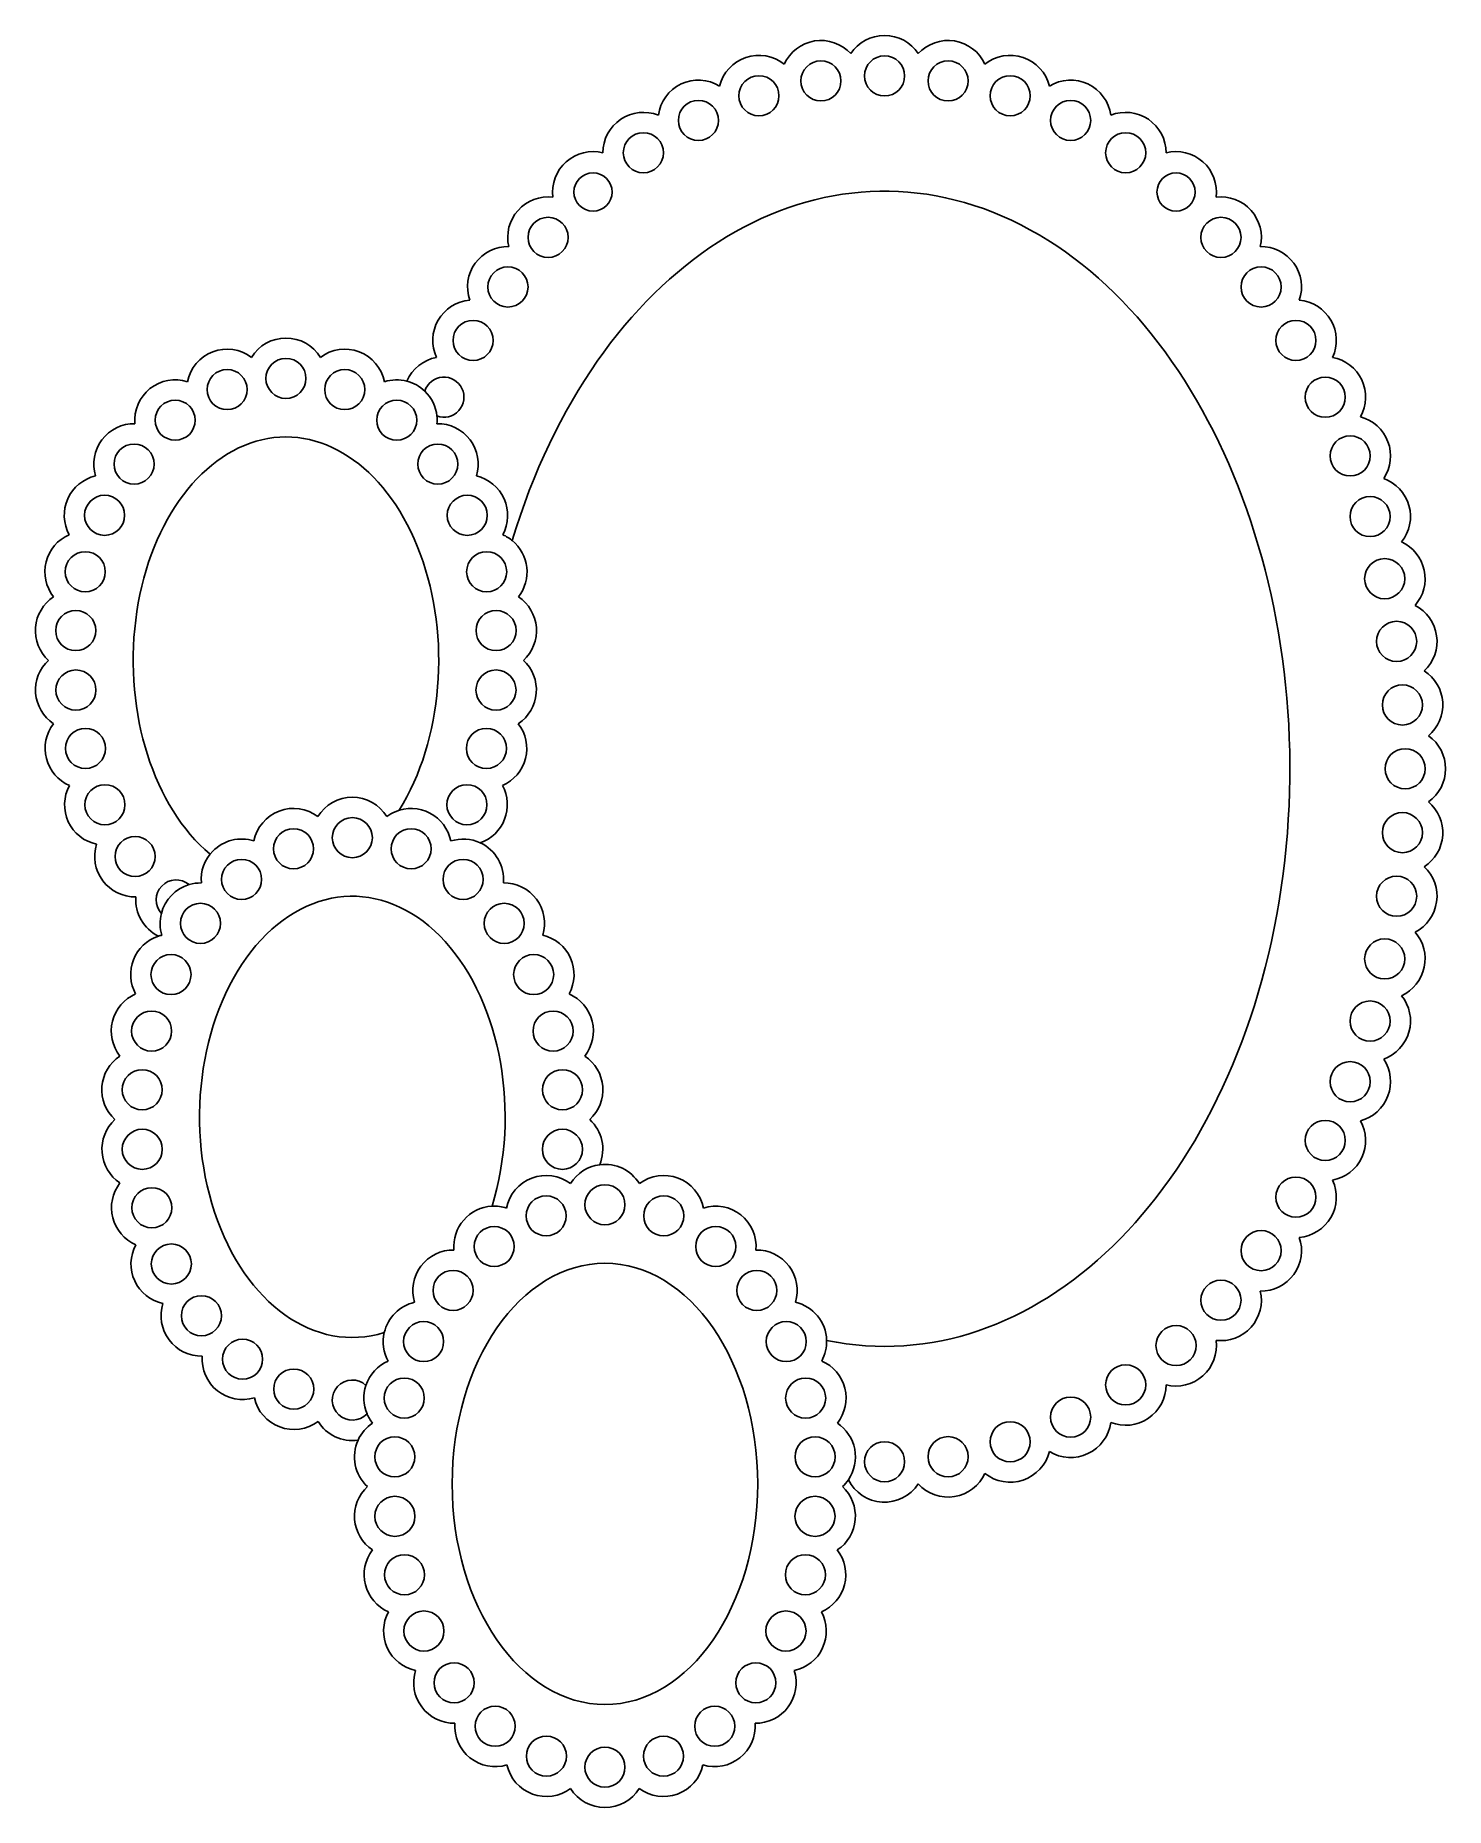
# Model space of a CAD drawing. Extents: x 95 to 193, y 105 to 228.
import ezdxf

# ---------------------------------------------------------------- set-up
doc = ezdxf.new("R2010")
doc.units = 0
doc.header["$LTSCALE"] = 0.010101
doc.layers.get('0').update_dxf_attribs({"linetype": 'CONTINUOUS'})

msp = doc.modelspace()

# ---------------------------------------------------------------- linework, layer by layer
for centre, radius in [((154.049003, 224.909718), 1.391613), ((145.334282, 223.528573), 1.391613), ((149.63756, 224.56001), 1.391613), ((158.460447, 224.56001), 1.391613), ((162.763725, 223.528573), 1.391613), ((141.140047, 221.817627), 1.391613), ((166.95796, 221.817627), 1.391613), ((137.322105, 219.57823), 1.391613), ((170.775902, 219.57823), 1.391613), ((133.828266, 216.856919), 1.323336), ((174.269741, 216.856919), 1.323336), ((130.713963, 213.712973), 1.391613), ((177.384044, 213.712973), 1.391613), ((127.928121, 210.274607), 1.391613), ((180.169886, 210.274607), 1.391613), ((125.513888, 206.565866), 1.391613), ((182.584119, 206.565866), 1.391613), ((112.530898, 203.932764), 1.39), ((108.451467, 203.162226), 1.39), ((116.610328, 203.162226), 1.39), ((184.613719, 202.633436), 1.391613), ((104.846657, 201.03788), 1.39), ((120.215139, 201.03788), 1.39), ((101.998495, 197.993246), 1.39), ((123.0633, 197.993246), 1.39), ((186.345734, 198.561164), 1.391613), ((99.953588, 194.44417), 1.39), ((125.108208, 194.44417), 1.39), ((187.727364, 194.357073), 1.391613), ((98.608888, 190.526891), 1.39), ((126.452908, 190.526891), 1.39), ((188.741102, 190.04945), 1.391613), ((97.954171, 186.454962), 1.39), ((127.107625, 186.454962), 1.39), ((189.568321, 185.702153), 1.391613), ((97.961215, 182.329291), 1.39), ((127.100581, 182.329291), 1.39), ((189.970163, 181.295136), 1.391613), ((98.62541, 178.278999), 1.39), ((126.436386, 178.278999), 1.39), ((190.161125, 176.868821), 1.391613), ((99.97627, 174.377879), 1.39), ((125.085526, 174.377879), 1.39), ((117.13597, 172.092976), 1.39), ((189.970163, 172.442505), 1.391613), ((102.065304, 170.787821), 1.39), ((113.05654, 171.322437), 1.39), ((121.215401, 171.322437), 1.39), ((109.451729, 169.198091), 1.39), ((124.820211, 169.198091), 1.39), ((189.568321, 168.035488), 1.391613), ((106.603568, 166.153457), 1.39), ((127.668373, 166.153457), 1.39), ((188.741102, 163.688191), 1.391613), ((104.55866, 162.604381), 1.39), ((129.71328, 162.604381), 1.39), ((103.21396, 158.687102), 1.39), ((131.05798, 158.687102), 1.39), ((187.727364, 159.380568), 1.391613), ((186.345734, 155.176477), 1.391613), ((102.559243, 154.615173), 1.39), ((131.712697, 154.615173), 1.39), ((184.613719, 151.104205), 1.391613), ((102.566287, 150.489502), 1.39), ((131.705653, 150.489502), 1.39), ((103.230483, 146.439211), 1.39), ((134.657429, 146.646154), 1.39), ((182.584119, 147.171775), 1.391613), ((130.577999, 145.875616), 1.39), ((138.736859, 145.875616), 1.39), ((126.973188, 143.75127), 1.39), ((142.34167, 143.75127), 1.39), ((104.581343, 142.53809), 1.39), ((180.169886, 143.463034), 1.391613), ((124.125027, 140.706636), 1.39), ((145.189832, 140.706636), 1.39), ((177.384044, 140.024668), 1.391613), ((106.670377, 138.948032), 1.39), ((122.080119, 137.15756), 1.39), ((147.234739, 137.15756), 1.39), ((174.269741, 136.880722), 1.391613), ((109.520779, 135.938443), 1.39), ((113.073318, 133.863856), 1.39), ((170.775902, 134.159411), 1.391613), ((120.735419, 133.240281), 1.39), ((148.579439, 133.240281), 1.39), ((166.95796, 131.920014), 1.391613), ((162.763725, 130.209068), 1.391613), ((120.080702, 129.168352), 1.39), ((149.234156, 129.168352), 1.39), ((158.460447, 129.177631), 1.391613), ((154.049003, 128.827924), 1.391613), ((120.087746, 125.042681), 1.39), ((149.227112, 125.042681), 1.39), ((120.751941, 120.992389), 1.39), ((148.562917, 120.992389), 1.39), ((122.102801, 117.091269), 1.39), ((147.212057, 117.091269), 1.39), ((124.191835, 113.501211), 1.39), ((145.123023, 113.501211), 1.39), ((127.042238, 110.491622), 1.39), ((142.27262, 110.491622), 1.39), ((130.594777, 108.417035), 1.39), ((138.720081, 108.417035), 1.39), ((134.657429, 107.652951), 1.39)]:
    msp.add_circle(centre, radius)
for centre, radius, start, end in [((149.63756, 224.56001), 2.802394, 42.388655, 155.620598), ((154.049003, 224.909718), 2.802394, 33.323609, 146.676391), ((158.460447, 224.56001), 2.802394, 24.379402, 137.611345), ((145.334282, 223.528573), 2.802394, 51.336881, 166.112269), ((162.763725, 223.528573), 2.802394, 13.887731, 128.663119), ((141.140047, 221.817627), 2.802394, 58.271571, 172.553342), ((166.95796, 221.817627), 2.802394, 7.446658, 121.728429), ((137.322105, 219.57823), 2.802394, 68.233787, 180.113666), ((170.775902, 219.57823), 2.802394, 359.886334, 111.766213), ((133.828266, 216.856919), 2.802394, 75.715563, 187.415538), ((174.269741, 216.856919), 2.802394, 352.584462, 104.284437), ((130.713963, 213.712973), 2.802394, 83.127238, 193.128979), ((177.384044, 213.712973), 2.802394, 346.871021, 96.872762), ((127.928121, 210.274607), 2.802394, 88.840679, 199.081726), ((180.169886, 210.274607), 2.802394, 340.918274, 91.159321), ((125.513888, 206.565866), 2.802394, 94.793425, 204.845053), ((182.584119, 206.565866), 2.802394, 335.154947, 85.206575), ((112.530898, 203.932764), 2.8, 31.457168, 148.542832), ((108.451467, 203.162226), 2.8, 52.84963, 168.857731), ((116.610328, 203.162226), 2.8, 11.142269, 127.15037), ((123.484288, 202.633436), 2.802394, 100.556753, 156.534275), ((184.613719, 202.633436), 2.802394, 330.896828, 79.443247), ((123.484288, 202.633436), 1.391613, 249.633947, 162.396809), ((104.846657, 201.03788), 2.8, 72.164688, 185.025017), ((120.215139, 201.03788), 2.8, 75.553823, 107.835312), ((120.215139, 201.03788), 2.8, 46.066635, 75.553823), ((120.215139, 201.03788), 2.8, 5.964121, 46.066635), ((101.998495, 197.993246), 2.8, 88.794185, 197.057274), ((120.215139, 201.03788), 2.8, 354.974983, 5.964121), ((123.0633, 197.993246), 2.8, 342.942726, 91.205815), ((186.345734, 198.561164), 2.802394, 326.048408, 75.185128), ((99.953588, 194.44417), 2.8, 103.043334, 208.749722), ((125.108208, 194.44417), 2.8, 331.250278, 76.956666), ((187.727364, 194.357073), 2.802394, 321.098632, 70.336708), ((98.608888, 190.526891), 2.8, 113.358257, 218.297226), ((126.452908, 190.526891), 2.8, 49.81488, 66.641743), ((126.452908, 190.526891), 2.8, 321.702774, 50.711786), ((188.741102, 190.04945), 2.802394, 318.6295, 65.386932), ((97.954171, 186.454962), 2.8, 123.434182, 227.551262), ((127.107625, 186.454962), 2.8, 312.448738, 56.565818), ((189.568321, 185.702153), 2.802394, 313.065795, 62.9178), ((97.961215, 182.329291), 2.8, 132.644392, 236.445201), ((127.100581, 182.329291), 2.8, 303.554799, 47.355608), ((189.970163, 181.295136), 2.802394, 310.240618, 57.354095), ((98.62541, 178.278999), 2.8, 142.180553, 246.59411), ((126.436386, 178.278999), 2.8, 293.40589, 37.819447), ((190.161125, 176.868821), 2.802394, 305.299922, 54.700078), ((99.97627, 174.377879), 2.8, 151.605258, 258.072873), ((125.085526, 174.377879), 2.8, 289.221665, 28.394742), ((117.13597, 172.092976), 2.8, 31.457168, 148.542832), ((189.970163, 172.442505), 2.802394, 302.645905, 49.759382), ((113.05654, 171.322437), 2.8, 52.84963, 168.857731), ((121.215401, 171.322437), 2.8, 113.471984, 127.15037), ((121.215401, 171.322437), 2.8, 11.142269, 113.471984), ((102.065304, 170.787821), 2.8, 162.316881, 271.193135), ((109.451729, 169.198091), 2.8, 135.465107, 185.025017), ((109.451729, 169.198091), 2.8, 72.164688, 135.465107), ((124.820211, 169.198091), 2.8, 64.913962, 107.835312), ((124.820211, 169.198091), 2.8, 354.974983, 64.913962), ((189.568321, 168.035488), 2.802394, 297.0822, 46.934205), ((104.915707, 167.778232), 1.39, 49.780737, 222.401305), ((106.603568, 166.153457), 2.8, 106.394919, 165.787122), ((106.603568, 166.153457), 2.8, 88.794185, 106.394919), ((127.668373, 166.153457), 2.8, 342.942726, 91.205815), ((104.915707, 167.778232), 2.8, 175.694758, 243.886984), ((106.603568, 166.153457), 2.8, 165.787122, 197.057274), ((104.55866, 162.604381), 2.8, 108.21759, 208.749722), ((104.55866, 162.604381), 2.8, 103.043334, 108.21759), ((129.71328, 162.604381), 2.8, 331.250278, 76.956666), ((188.741102, 163.688191), 2.802394, 294.613068, 41.3705), ((103.21396, 158.687102), 2.8, 113.358257, 218.297226), ((131.05798, 158.687102), 2.8, 321.702774, 66.641743), ((187.727364, 159.380568), 2.802394, 289.663292, 38.901368), ((102.559243, 154.615173), 2.8, 123.434182, 227.551262), ((131.712697, 154.615173), 2.8, 312.448738, 56.565818), ((186.345734, 155.176477), 2.802394, 284.814872, 33.951592), ((102.566287, 150.489502), 2.8, 132.644392, 236.445201), ((131.705653, 150.489502), 2.8, 337.600309, 47.355608), ((184.613719, 151.104205), 2.802394, 280.556753, 29.103172), ((130.577999, 145.875616), 2.8, 52.84963, 168.857731), ((134.657429, 146.646154), 2.8, 97.449803, 148.542832), ((134.657429, 146.646154), 2.8, 31.457168, 97.449803), ((138.736859, 145.875616), 2.8, 11.142269, 127.15037), ((103.230483, 146.439211), 2.8, 142.180553, 246.59411), ((182.584119, 147.171775), 2.802394, 274.793425, 24.845053), ((126.973188, 143.75127), 2.8, 93.094815, 185.025017), ((126.973188, 143.75127), 2.8, 72.164688, 93.094815), ((142.34167, 143.75127), 2.8, 354.974983, 107.835312), ((104.581343, 142.53809), 2.8, 151.605258, 258.072873), ((180.169886, 143.463034), 2.802394, 268.840679, 19.081726), ((124.125027, 140.706636), 2.8, 88.794185, 197.057274), ((145.189832, 140.706636), 2.8, 342.942726, 91.205815), ((177.384044, 140.024668), 2.802394, 263.127238, 13.128979), ((106.670377, 138.948032), 2.8, 162.316881, 271.193135), ((122.080119, 137.15756), 2.8, 103.043334, 167.091557), ((147.234739, 137.15756), 2.8, 1.905304, 76.956666), ((122.080119, 137.15756), 2.8, 167.091557, 208.749722), ((147.234739, 137.15756), 2.8, 331.250278, 1.905304), ((174.269741, 136.880722), 2.802394, 255.715563, 7.415538), ((109.520779, 135.938443), 2.8, 175.694758, 286.992253), ((120.735419, 133.240281), 2.8, 113.358257, 161.645439), ((148.579439, 133.240281), 2.8, 321.702774, 66.641743), ((117.13597, 133.099772), 1.39, 47.341819, 317.129137), ((120.735419, 133.240281), 2.8, 161.645439, 202.825518), ((170.775902, 134.159411), 2.802394, 248.233787, 0.113666), ((113.073318, 133.863856), 2.8, 192.440192, 306.926222), ((117.13597, 133.099772), 2.8, 211.770797, 278.133216), ((120.080702, 129.168352), 2.8, 123.434182, 155.535036), ((120.735419, 133.240281), 2.8, 202.825518, 218.297226), ((149.234156, 129.168352), 2.8, 325.434845, 56.565818), ((166.95796, 131.920014), 2.802394, 238.271571, 352.553342), ((120.080702, 129.168352), 2.8, 155.535036, 227.551262), ((162.763725, 130.209068), 2.802394, 231.336881, 346.112269), ((158.460447, 129.177631), 2.802394, 222.388655, 335.620598), ((120.087746, 125.042681), 2.8, 132.644392, 236.445201), ((149.227112, 125.042681), 2.8, 303.554799, 47.355608), ((149.234156, 129.168352), 2.8, 312.448738, 325.434845), ((154.049003, 128.827924), 2.802394, 206.447697, 326.676391), ((120.751941, 120.992389), 2.8, 142.180553, 246.59411), ((148.562917, 120.992389), 2.8, 293.40589, 37.819447), ((122.102801, 117.091269), 2.8, 151.605258, 258.072873), ((147.212057, 117.091269), 2.8, 281.927127, 28.394742), ((124.191835, 113.501211), 2.8, 162.316881, 271.193135), ((145.123023, 113.501211), 2.8, 268.806865, 17.683119), ((127.042238, 110.491622), 2.8, 175.694758, 286.992253), ((142.27262, 110.491622), 2.8, 253.007747, 4.305242), ((130.594777, 108.417035), 2.8, 192.440192, 306.926222), ((138.720081, 108.417035), 2.8, 233.073778, 347.559808), ((134.657429, 107.652951), 2.8, 211.770797, 328.229203)]:
    msp.add_arc(centre, radius, start, end)
for centre, major_axis, ratio, start_param, end_param in [((154.049003, 176.868711), (0, 40.041007), 0.702076, 2.9982648533, 7.4476663963), ((112.530982, 184.388894), (0, -15.485536), 0.684297, 0.835163645, 5.7633167547), ((117.13597, 152.738661), (0, 15.29598), 0.692857, 4.2956717818, 9.635263128)]:
    msp.add_ellipse(centre, major_axis=major_axis, ratio=ratio, start_param=start_param, end_param=end_param)
msp.add_ellipse((134.657429, 127.29184), major_axis=(0, 15.29598), ratio=0.692873)

doc.saveas('drawing.dxf')
